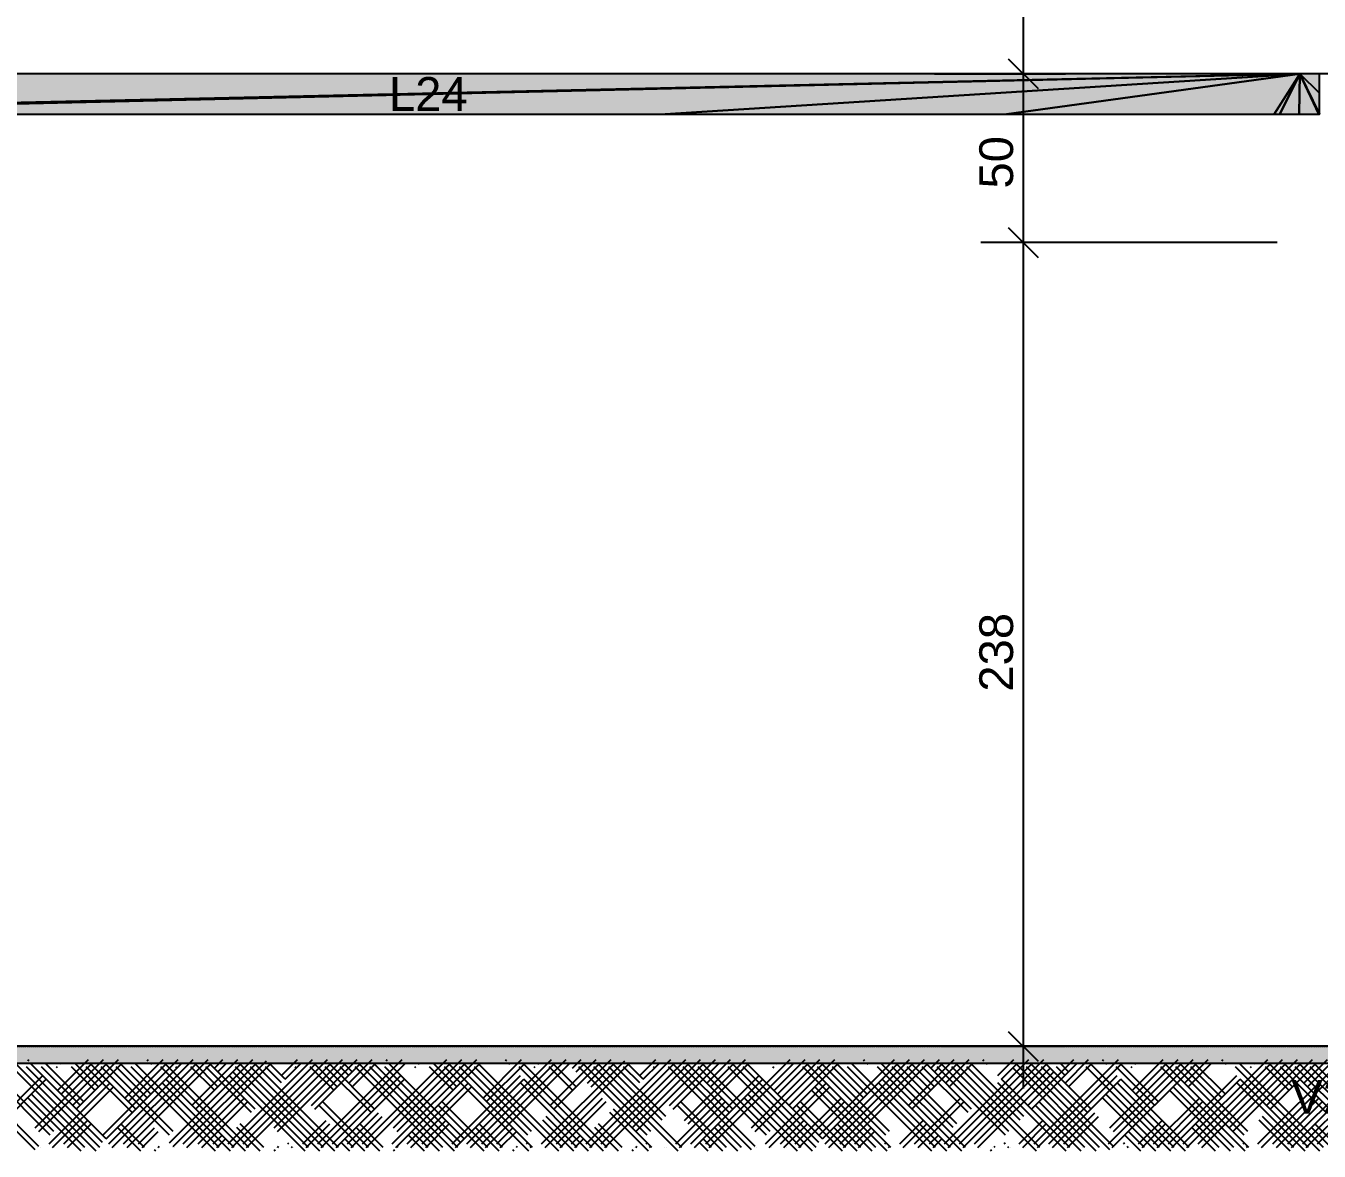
# Model space of a CAD drawing. Extents: x 37185 to 43130, y -8131 to -3926.
# Drawn here: x 39054.6 to 39309.9, y -7661.2 to -7439.1 of the extents above; entities that cross this region are included whole.
import ezdxf

# ---------------------------------------------------------------- set-up
doc = ezdxf.new("R2010")
doc.units = 0
doc.header["$MEASUREMENT"] = 0
doc.linetypes.add('ESTILO_TQS_0002', pattern=[0.4, 0.1, -0.3])
for name, color, linetype in [('36', 253, 'CONTINUOUS'), ('52', 3, 'CONTINUOUS'), ('67', 7, 'CONTINUOUS'), ('74', 2, 'CONTINUOUS'), ('75', 9, 'CONTINUOUS'), ('96', 252, 'CONTINUOUS')]:
    doc.layers.add(name, color=color, linetype=linetype)
doc.styles.add('TQS_ARIAL', font='arial.ttf')

msp = doc.modelspace()

# ---------------------------------------------------------------- linework, layer by layer
at = {"layer": '36', "linetype": 'Continuous'}
for p, q in [((39055.03, -7643.36), (39055.26, -7643.13)), ((39056.5, -7656.62), (39069.99, -7643.13)), ((39060.92, -7649.25), (39067.04, -7643.13)), ((39063.87, -7652.2), (39072.94, -7643.13)), ((39069.76, -7658.09), (39084.72, -7643.13)), ((39071, -7659.8), (39087.67, -7643.13)), ((39073.95, -7659.8), (39090.61, -7643.13)), ((39074.18, -7650.73), (39081.78, -7643.13)), ((39078.6, -7643.36), (39078.83, -7643.13)), ((39083.02, -7659.57), (39099.45, -7643.13)), ((39085.73, -7659.8), (39102.17, -7643.36)), ((39087.44, -7652.2), (39096.51, -7643.13)), ((39091.86, -7644.83), (39093.56, -7643.13)), ((39094.57, -7659.8), (39111.24, -7643.13)), ((39097.52, -7659.8), (39114.18, -7643.13)), ((39103.64, -7656.62), (39117.13, -7643.13)), ((39105.12, -7646.31), (39108.29, -7643.13)), ((39111.01, -7652.2), (39120.08, -7643.13)), ((39112.25, -7659.8), (39128.92, -7643.13)), ((39118.37, -7647.78), (39123.02, -7643.13)), ((39121.09, -7659.8), (39137.76, -7643.13)), ((39125.74, -7643.36), (39125.97, -7643.13)), ((39126.98, -7659.8), (39143.65, -7643.13)), ((39127.21, -7656.62), (39140.7, -7643.13)), ((39141.71, -7659.8), (39158.38, -7643.13)), ((39144.66, -7659.8), (39161.33, -7643.13)), ((39144.89, -7650.73), (39152.49, -7643.13)), ((39149.31, -7643.36), (39149.54, -7643.13)), ((39156.45, -7659.8), (39172.88, -7643.36)), ((39158.15, -7652.2), (39167.22, -7643.13)), ((39162.57, -7644.83), (39164.27, -7643.13)), ((39165.28, -7659.8), (39181.95, -7643.13)), ((39165.51, -7647.78), (39170.16, -7643.13)), ((39168.23, -7659.8), (39184.9, -7643.13)), ((39174.35, -7656.62), (39187.84, -7643.13)), ((39175.83, -7646.31), (39179, -7643.13)), ((39181.72, -7652.2), (39190.79, -7643.13)), ((39184.66, -7655.15), (39196.68, -7643.13)), ((39188.85, -7659.8), (39205.52, -7643.13)), ((39189.08, -7647.78), (39193.73, -7643.13)), ((39197.92, -7656.62), (39211.41, -7643.13)), ((39202.34, -7649.25), (39208.47, -7643.13)), ((39205.29, -7652.2), (39214.36, -7643.13)), ((39211.18, -7658.09), (39226.14, -7643.13)), ((39212.42, -7659.8), (39229.09, -7643.13)), ((39215.37, -7659.8), (39232.04, -7643.13)), ((39220.02, -7643.36), (39220.25, -7643.13)), ((39228.86, -7652.2), (39237.93, -7643.13)), ((39233.28, -7644.83), (39234.98, -7643.13)), ((39235.99, -7659.8), (39252.66, -7643.13)), ((39236.22, -7647.78), (39240.87, -7643.13)), ((39238.94, -7659.8), (39255.61, -7643.13)), ((39243.59, -7643.36), (39243.82, -7643.13)), ((39246.54, -7646.31), (39249.71, -7643.13)), ((39252.43, -7652.2), (39261.5, -7643.13)), ((39253.67, -7659.8), (39270.34, -7643.13)), ((39259.8, -7647.78), (39264.45, -7643.13)), ((39267.16, -7643.36), (39267.39, -7643.13)), ((39268.4, -7659.8), (39285.07, -7643.13)), ((39268.63, -7656.62), (39282.12, -7643.13)), ((39273.05, -7649.25), (39279.18, -7643.13)), ((39283.14, -7659.8), (39299.8, -7643.13)), ((39283.37, -7647.78), (39288.02, -7643.13)), ((39286.08, -7659.8), (39302.75, -7643.13)), ((39290.73, -7643.36), (39290.96, -7643.13)), ((39292.2, -7656.62), (39305.69, -7643.13)), ((39297.87, -7659.8), (39314.3, -7643.36)), ((39299.57, -7652.2), (39308.64, -7643.13)), ((39306.71, -7659.8), (39323.37, -7643.13)), ((39306.94, -7647.78), (39311.59, -7643.13)), ((39309.65, -7659.8), (39326.32, -7643.13)), ((39056.5, -7660.98), (39040.07, -7644.54)), ((39057.21, -7660.27), (39040.77, -7643.84)), ((39044.49, -7659.8), (39057.97, -7646.31)), ((39059.45, -7658.03), (39045.96, -7644.54)), ((39060.16, -7657.33), (39046.67, -7643.84)), ((39068.52, -7661.21), (39051.85, -7644.54)), ((39069.22, -7660.5), (39052.56, -7643.84)), ((39069.76, -7659.51), (39054.8, -7644.54)), ((39070.47, -7658.8), (39055.51, -7643.84)), ((39055.74, -7644.07), (39055.97, -7643.84)), ((39057.21, -7657.33), (39070.7, -7643.84)), ((39065.34, -7652.14), (39057.74, -7644.54)), ((39066.05, -7651.43), (39058.45, -7643.84)), ((39060.92, -7644.78), (39060.69, -7644.54)), ((39061.63, -7644.07), (39061.4, -7643.84)), ((39061.63, -7649.96), (39067.75, -7643.84)), ((39068.29, -7649.19), (39063.64, -7644.54)), ((39068.99, -7648.49), (39064.34, -7643.84)), ((39064.57, -7652.91), (39073.64, -7643.84)), ((39075.65, -7653.61), (39066.58, -7644.54)), ((39076.36, -7652.91), (39067.29, -7643.84)), ((39083.02, -7658.03), (39069.53, -7644.54)), ((39083.73, -7657.33), (39070.24, -7643.84)), ((39070.47, -7658.8), (39085.43, -7643.84)), ((39071.71, -7660.5), (39088.38, -7643.84)), ((39078.6, -7650.67), (39072.48, -7644.54)), ((39079.31, -7649.96), (39073.18, -7643.84)), ((39074.66, -7660.5), (39091.32, -7643.84)), ((39074.89, -7651.43), (39082.48, -7643.84)), ((39092.09, -7661.21), (39075.42, -7644.54)), ((39092.79, -7660.5), (39076.13, -7643.84)), ((39079.31, -7644.07), (39079.54, -7643.84)), ((39097.98, -7661.21), (39081.31, -7644.54)), ((39098.69, -7660.5), (39082.02, -7643.84)), ((39083.73, -7660.27), (39100.16, -7643.84)), ((39084.49, -7644.78), (39084.26, -7644.54)), ((39085.2, -7644.07), (39084.97, -7643.84)), ((39086.44, -7660.5), (39102.88, -7644.07)), ((39091.86, -7649.19), (39087.21, -7644.54)), ((39092.56, -7648.49), (39087.91, -7643.84)), ((39088.14, -7652.91), (39097.21, -7643.84)), ((39099.22, -7653.61), (39090.15, -7644.54)), ((39099.93, -7652.91), (39090.86, -7643.84)), ((39092.56, -7645.54), (39094.27, -7643.84)), ((39109.77, -7661.21), (39094.8, -7646.25)), ((39095.28, -7660.5), (39111.95, -7643.84)), ((39110.47, -7660.5), (39095.51, -7645.54)), ((39112.71, -7661.21), (39096.05, -7644.54)), ((39113.42, -7660.5), (39096.75, -7643.84)), ((39098.23, -7660.5), (39114.89, -7643.84)), ((39115.66, -7661.21), (39098.99, -7644.54)), ((39116.36, -7660.5), (39099.7, -7643.84)), ((39105.12, -7647.72), (39101.94, -7644.54)), ((39105.82, -7647.01), (39102.65, -7643.84)), ((39104.35, -7657.33), (39117.84, -7643.84)), ((39105.82, -7647.01), (39109, -7643.84)), ((39108.06, -7644.78), (39107.83, -7644.54)), ((39108.77, -7644.07), (39108.54, -7643.84)), ((39115.43, -7649.19), (39110.78, -7644.54)), ((39116.13, -7648.49), (39111.48, -7643.84)), ((39111.72, -7652.91), (39120.78, -7643.84)), ((39112.96, -7660.5), (39129.62, -7643.84)), ((39122.79, -7653.61), (39113.72, -7644.54)), ((39123.5, -7652.91), (39114.43, -7643.84)), ((39115.2, -7659.8), (39128.69, -7646.31)), ((39118.37, -7646.25), (39116.67, -7644.54)), ((39119.08, -7645.54), (39117.38, -7643.84)), ((39119.08, -7648.49), (39123.73, -7643.84)), ((39136.28, -7661.21), (39119.62, -7644.54)), ((39136.99, -7660.5), (39120.32, -7643.84)), ((39121.8, -7660.5), (39138.46, -7643.84)), ((39139.23, -7661.21), (39122.56, -7644.54)), ((39139.93, -7660.5), (39123.27, -7643.84)), ((39140.47, -7659.51), (39125.51, -7644.54)), ((39141.18, -7658.8), (39126.22, -7643.84)), ((39126.45, -7644.07), (39126.68, -7643.84)), ((39127.69, -7660.5), (39144.35, -7643.84)), ((39127.92, -7657.33), (39141.41, -7643.84)), ((39131.63, -7644.78), (39131.4, -7644.54)), ((39132.34, -7644.07), (39132.11, -7643.84)), ((39139, -7649.19), (39134.35, -7644.54)), ((39139.7, -7648.49), (39135.05, -7643.84)), ((39153.96, -7661.21), (39137.29, -7644.54)), ((39154.67, -7660.5), (39138, -7643.84)), ((39138.77, -7659.8), (39152.26, -7646.31)), ((39153.73, -7658.03), (39140.24, -7644.54)), ((39154.44, -7657.33), (39140.95, -7643.84)), ((39142.42, -7660.5), (39159.09, -7643.84)), ((39159.85, -7661.21), (39143.19, -7644.54)), ((39160.56, -7660.5), (39143.89, -7643.84)), ((39145.37, -7660.5), (39162.03, -7643.84)), ((39145.6, -7651.43), (39153.19, -7643.84)), ((39150.02, -7644.07), (39150.25, -7643.84)), ((39168.69, -7661.21), (39152.03, -7644.54)), ((39169.4, -7660.5), (39152.73, -7643.84)), ((39155.2, -7644.78), (39154.97, -7644.54)), ((39155.91, -7644.07), (39155.68, -7643.84)), ((39157.15, -7660.5), (39173.59, -7644.07)), ((39162.57, -7649.19), (39157.92, -7644.54)), ((39163.27, -7648.49), (39158.62, -7643.84)), ((39158.86, -7652.91), (39167.92, -7643.84)), ((39163.27, -7645.54), (39164.98, -7643.84)), ((39177.3, -7658.03), (39163.81, -7644.54)), ((39178.01, -7657.33), (39164.52, -7643.84)), ((39165.99, -7660.5), (39182.66, -7643.84)), ((39166.22, -7648.49), (39170.87, -7643.84)), ((39183.42, -7661.21), (39166.76, -7644.54)), ((39184.13, -7660.5), (39167.46, -7643.84)), ((39168.94, -7660.5), (39185.6, -7643.84)), ((39180.25, -7655.09), (39169.7, -7644.54)), ((39180.95, -7654.38), (39170.41, -7643.84)), ((39175.83, -7647.72), (39172.65, -7644.54)), ((39176.53, -7647.01), (39173.36, -7643.84)), ((39175.06, -7657.33), (39188.55, -7643.84)), ((39176.53, -7647.01), (39179.71, -7643.84)), ((39178.77, -7644.78), (39178.54, -7644.54)), ((39179.48, -7644.07), (39179.25, -7643.84)), ((39197.92, -7660.98), (39181.49, -7644.54)), ((39198.63, -7660.27), (39182.2, -7643.84)), ((39182.43, -7652.91), (39191.5, -7643.84)), ((39193.5, -7653.61), (39184.43, -7644.54)), ((39194.21, -7652.91), (39185.14, -7643.84)), ((39185.37, -7655.85), (39197.39, -7643.84)), ((39185.91, -7659.8), (39199.4, -7646.31)), ((39200.87, -7658.03), (39187.38, -7644.54)), ((39201.58, -7657.33), (39188.09, -7643.84)), ((39189.56, -7660.5), (39206.23, -7643.84)), ((39189.79, -7648.49), (39194.44, -7643.84)), ((39209.94, -7661.21), (39193.27, -7644.54)), ((39210.65, -7660.5), (39193.98, -7643.84)), ((39211.18, -7659.51), (39196.22, -7644.54)), ((39211.89, -7658.8), (39196.93, -7643.84)), ((39198.63, -7657.33), (39212.12, -7643.84)), ((39202.34, -7644.78), (39202.11, -7644.54)), ((39203.05, -7644.07), (39202.82, -7643.84)), ((39203.05, -7649.96), (39209.17, -7643.84)), ((39206, -7652.91), (39215.07, -7643.84)), ((39224.67, -7661.21), (39208, -7644.54)), ((39225.38, -7660.5), (39208.71, -7643.84)), ((39224.44, -7658.03), (39210.95, -7644.54)), ((39225.15, -7657.33), (39211.66, -7643.84)), ((39211.89, -7658.8), (39226.85, -7643.84)), ((39213.13, -7660.5), (39229.8, -7643.84)), ((39220.02, -7650.67), (39213.9, -7644.54)), ((39220.73, -7649.96), (39214.6, -7643.84)), ((39216.08, -7660.5), (39232.74, -7643.84)), ((39233.51, -7661.21), (39216.84, -7644.54)), ((39234.22, -7660.5), (39217.55, -7643.84)), ((39220.73, -7644.07), (39220.96, -7643.84)), ((39239.4, -7661.21), (39222.74, -7644.54)), ((39240.11, -7660.5), (39223.44, -7643.84)), ((39237.7, -7656.56), (39225.68, -7644.54)), ((39238.41, -7655.85), (39226.39, -7643.84)), ((39233.28, -7649.19), (39228.63, -7644.54)), ((39233.99, -7648.49), (39229.34, -7643.84)), ((39229.57, -7652.91), (39238.64, -7643.84)), ((39240.64, -7653.61), (39231.57, -7644.54)), ((39241.35, -7652.91), (39232.28, -7643.84)), ((39233.99, -7645.54), (39235.69, -7643.84)), ((39248.01, -7658.03), (39234.52, -7644.54)), ((39248.72, -7657.33), (39235.23, -7643.84)), ((39236.7, -7660.5), (39253.37, -7643.84)), ((39236.93, -7648.49), (39241.58, -7643.84)), ((39254.13, -7661.21), (39237.47, -7644.54)), ((39254.84, -7660.5), (39238.17, -7643.84)), ((39239.65, -7660.5), (39256.31, -7643.84)), ((39250.96, -7655.09), (39240.41, -7644.54)), ((39251.66, -7654.38), (39241.12, -7643.84)), ((39241.89, -7659.8), (39256.85, -7644.83)), ((39242.59, -7660.5), (39257.56, -7645.54)), ((39244.3, -7644.07), (39244.53, -7643.84)), ((39247.24, -7647.01), (39250.42, -7643.84)), ((39265.92, -7661.21), (39249.48, -7644.78)), ((39266.62, -7660.5), (39250.19, -7644.07)), ((39268.63, -7660.98), (39252.2, -7644.54)), ((39269.34, -7660.27), (39252.91, -7643.84)), ((39253.14, -7652.91), (39262.21, -7643.84)), ((39254.38, -7660.5), (39271.04, -7643.84)), ((39264.21, -7653.61), (39255.15, -7644.54)), ((39264.92, -7652.91), (39255.85, -7643.84)), ((39256.62, -7659.8), (39270.11, -7646.31)), ((39259.8, -7646.25), (39258.09, -7644.54)), ((39260.5, -7645.54), (39258.8, -7643.84)), ((39260.5, -7648.49), (39265.15, -7643.84)), ((39280.65, -7661.21), (39263.98, -7644.54)), ((39281.36, -7660.5), (39264.69, -7643.84)), ((39267.87, -7644.07), (39268.1, -7643.84)), ((39269.11, -7660.5), (39285.78, -7643.84)), ((39269.34, -7657.33), (39282.83, -7643.84)), ((39277.47, -7652.14), (39269.88, -7644.54)), ((39278.18, -7651.43), (39270.58, -7643.84)), ((39273.05, -7644.78), (39272.82, -7644.54)), ((39273.76, -7644.07), (39273.53, -7643.84)), ((39273.76, -7649.96), (39279.88, -7643.84)), ((39295.38, -7661.21), (39278.72, -7644.54)), ((39296.09, -7660.5), (39279.42, -7643.84)), ((39280.19, -7659.8), (39293.68, -7646.31)), ((39295.15, -7658.03), (39281.66, -7644.54)), ((39295.86, -7657.33), (39282.37, -7643.84)), ((39283.84, -7660.5), (39300.51, -7643.84)), ((39284.07, -7648.49), (39288.72, -7643.84)), ((39290.73, -7650.67), (39284.61, -7644.54)), ((39291.44, -7649.96), (39285.31, -7643.84)), ((39286.79, -7660.5), (39303.45, -7643.84)), ((39291.44, -7644.07), (39291.67, -7643.84)), ((39292.91, -7657.33), (39306.4, -7643.84)), ((39310.11, -7661.21), (39293.45, -7644.54)), ((39310.82, -7660.5), (39294.15, -7643.84)), ((39296.62, -7644.78), (39296.39, -7644.54)), ((39297.33, -7644.07), (39297.1, -7643.84)), ((39298.57, -7660.5), (39315.01, -7644.07)), ((39303.99, -7649.19), (39299.34, -7644.54)), ((39304.7, -7648.49), (39300.05, -7643.84)), ((39300.28, -7652.91), (39309.35, -7643.84)), ((39311.35, -7653.61), (39302.29, -7644.54)), ((39312.06, -7652.91), (39302.99, -7643.84)), ((39303.76, -7659.8), (39317.25, -7646.31)), ((39318.72, -7658.03), (39305.23, -7644.54)), ((39319.43, -7657.33), (39305.94, -7643.84)), ((39307.41, -7660.5), (39324.08, -7643.84)), ((39307.64, -7648.49), (39312.29, -7643.84)), ((39324.84, -7661.21), (39308.18, -7644.54)), ((39325.55, -7660.5), (39308.89, -7643.84)), ((39045.19, -7660.5), (39058.68, -7647.01)), ((39059.22, -7659.8), (39071.23, -7647.78)), ((39059.92, -7660.5), (39071.94, -7648.49)), ((39095.03, -7661.21), (39081.55, -7647.72)), ((39095.74, -7660.5), (39082.25, -7647.01)), ((39115.9, -7660.5), (39129.39, -7647.01)), ((39129.93, -7659.8), (39141.94, -7647.78)), ((39130.64, -7660.5), (39142.65, -7648.49)), ((39139.47, -7660.5), (39152.96, -7647.01)), ((39165.74, -7661.21), (39152.26, -7647.72)), ((39166.45, -7660.5), (39152.96, -7647.01)), ((39186.62, -7660.5), (39200.1, -7647.01)), ((39200.64, -7659.8), (39212.65, -7647.78)), ((39201.35, -7660.5), (39213.36, -7648.49)), ((39222.43, -7660.5), (39210.42, -7648.49)), ((39236.45, -7661.21), (39222.97, -7647.72)), ((39237.16, -7660.5), (39223.67, -7647.01)), ((39260.02, -7661.21), (39246.54, -7647.72)), ((39260.73, -7660.5), (39247.24, -7647.01)), ((39257.33, -7660.5), (39270.81, -7647.01)), ((39283.6, -7661.21), (39270.11, -7647.72)), ((39284.3, -7660.5), (39270.81, -7647.01)), ((39280.9, -7660.5), (39294.38, -7647.01)), ((39293.14, -7660.5), (39281.13, -7648.49)), ((39307.17, -7661.21), (39293.68, -7647.72)), ((39307.87, -7660.5), (39294.38, -7647.01)), ((39304.47, -7660.5), (39317.95, -7647.01)), ((39065.57, -7661.21), (39055.03, -7650.67)), ((39066.28, -7660.5), (39055.74, -7649.96)), ((39088.68, -7659.8), (39097.75, -7650.73)), ((39089.39, -7660.5), (39098.46, -7651.43)), ((39122.26, -7660.5), (39113.19, -7651.43)), ((39145.83, -7660.5), (39136.76, -7651.43)), ((39159.39, -7659.8), (39168.46, -7650.73)), ((39160.1, -7660.5), (39169.17, -7651.43)), ((39182.96, -7659.8), (39192.03, -7650.73)), ((39183.67, -7660.5), (39192.74, -7651.43)), ((39192.97, -7660.5), (39183.9, -7651.43)), ((39206.99, -7661.21), (39196.45, -7650.67)), ((39207.7, -7660.5), (39197.16, -7649.96)), ((39206.53, -7659.8), (39215.6, -7650.73)), ((39207.24, -7660.5), (39216.31, -7651.43)), ((39216.54, -7660.5), (39207.47, -7651.43)), ((39221.72, -7661.21), (39209.71, -7649.19)), ((39230.1, -7659.8), (39239.17, -7650.73)), ((39230.81, -7660.5), (39239.88, -7651.43)), ((39263.68, -7660.5), (39254.61, -7651.43)), ((39277.7, -7661.21), (39267.16, -7650.67)), ((39278.41, -7660.5), (39267.87, -7649.96)), ((39277.24, -7659.8), (39286.31, -7650.73)), ((39277.95, -7660.5), (39287.02, -7651.43)), ((39292.43, -7661.21), (39280.42, -7649.19)), ((39300.81, -7659.8), (39309.88, -7650.73)), ((39301.52, -7660.5), (39310.59, -7651.43)), ((39121.55, -7661.21), (39112.48, -7652.14)), ((39118.14, -7659.8), (39124.27, -7653.67)), ((39145.12, -7661.21), (39136.05, -7652.14)), ((39177.53, -7661.21), (39169.93, -7653.61)), ((39178.24, -7660.5), (39170.64, -7652.91)), ((39192.26, -7661.21), (39183.19, -7652.14)), ((39215.83, -7661.21), (39206.76, -7652.14)), ((39262.97, -7661.21), (39253.9, -7652.14)), ((39259.57, -7659.8), (39265.69, -7653.67)), ((39062.16, -7659.8), (39066.81, -7655.15)), ((39062.87, -7660.5), (39067.52, -7655.85)), ((39077.36, -7661.21), (39072.71, -7656.56)), ((39078.06, -7660.5), (39073.41, -7655.85)), ((39100.93, -7661.21), (39096.28, -7656.56)), ((39101.63, -7660.5), (39096.98, -7655.85)), ((39109.3, -7659.8), (39113.95, -7655.15)), ((39110.01, -7660.5), (39114.66, -7655.85)), ((39118.85, -7660.5), (39124.97, -7654.38)), ((39124.5, -7661.21), (39119.85, -7656.56)), ((39125.2, -7660.5), (39120.55, -7655.85)), ((39132.87, -7659.8), (39137.52, -7655.15)), ((39133.58, -7660.5), (39138.23, -7655.85)), ((39148.07, -7661.21), (39143.42, -7656.56)), ((39148.77, -7660.5), (39144.12, -7655.85)), ((39162.8, -7661.21), (39156.68, -7655.09)), ((39163.51, -7660.5), (39157.38, -7654.38)), ((39171.64, -7661.21), (39166.99, -7656.56)), ((39172.34, -7660.5), (39167.69, -7655.85)), ((39195.21, -7661.21), (39190.56, -7656.56)), ((39195.91, -7660.5), (39191.26, -7655.85)), ((39203.59, -7659.8), (39208.24, -7655.15)), ((39204.29, -7660.5), (39208.94, -7655.85)), ((39218.78, -7661.21), (39214.13, -7656.56)), ((39219.48, -7660.5), (39214.83, -7655.85)), ((39227.16, -7659.8), (39231.81, -7655.15)), ((39227.86, -7660.5), (39232.51, -7655.85)), ((39250.73, -7659.8), (39255.38, -7655.15)), ((39251.43, -7660.5), (39256.08, -7655.85)), ((39260.27, -7660.5), (39266.39, -7654.38)), ((39274.3, -7659.8), (39278.95, -7655.15)), ((39275, -7660.5), (39279.65, -7655.85)), ((39289.49, -7661.21), (39284.84, -7656.56)), ((39290.19, -7660.5), (39285.55, -7655.85)), ((39304.22, -7661.21), (39298.1, -7655.09)), ((39304.93, -7660.5), (39298.8, -7654.38)), ((39313.06, -7661.21), (39308.41, -7656.56)), ((39313.76, -7660.5), (39309.12, -7655.85)), ((39076.9, -7659.8), (39080.07, -7656.62)), ((39077.6, -7660.5), (39080.78, -7657.33)), ((39091.63, -7659.8), (39093.33, -7658.09)), ((39092.33, -7660.5), (39094.04, -7658.8)), ((39119.31, -7660.5), (39117.61, -7658.8)), ((39133.34, -7661.21), (39130.16, -7658.03)), ((39134.04, -7660.5), (39130.87, -7657.33)), ((39147.61, -7659.8), (39150.78, -7656.62)), ((39148.31, -7660.5), (39151.49, -7657.33)), ((39162.34, -7659.8), (39164.04, -7658.09)), ((39163.04, -7660.5), (39164.75, -7658.8)), ((39190.02, -7660.5), (39188.32, -7658.8)), ((39218.32, -7659.8), (39221.49, -7656.62)), ((39219.02, -7660.5), (39222.2, -7657.33)), ((39233.05, -7659.8), (39234.75, -7658.09)), ((39233.76, -7660.5), (39235.46, -7658.8)), ((39274.76, -7661.21), (39271.58, -7658.03)), ((39275.46, -7660.5), (39272.29, -7657.33)), ((39056.98, -7660.5), (39056.98, -7660.5)), ((39056.98, -7660.5), (39056.98, -7660.5)), ((39057.44, -7660.5), (39057.44, -7660.5)), ((39057.44, -7660.5), (39057.44, -7660.5)), ((39060.39, -7660.5), (39060.39, -7660.5)), ((39060.39, -7660.5), (39060.39, -7660.5)), ((39063.33, -7660.5), (39063.33, -7660.5)), ((39063.33, -7660.5), (39063.33, -7660.5)), ((39065.82, -7660.5), (39065.82, -7660.5)), ((39065.82, -7660.5), (39065.82, -7660.5)), ((39068.76, -7660.5), (39068.76, -7660.5)), ((39068.76, -7660.5), (39068.76, -7660.5)), ((39072.17, -7660.5), (39072.17, -7660.5)), ((39072.17, -7660.5), (39072.17, -7660.5)), ((39075.12, -7660.5), (39075.12, -7660.5)), ((39075.12, -7660.5), (39075.12, -7660.5)), ((39080.3, -7661.21), (39080.07, -7660.98)), ((39080.55, -7660.5), (39080.55, -7660.5)), ((39080.55, -7660.5), (39080.55, -7660.5)), ((39081.01, -7660.5), (39080.78, -7660.27)), ((39083.5, -7660.5), (39083.5, -7660.5)), ((39083.5, -7660.5), (39083.5, -7660.5)), ((39083.96, -7660.5), (39083.96, -7660.5)), ((39083.96, -7660.5), (39083.96, -7660.5)), ((39086.9, -7660.5), (39086.9, -7660.5)), ((39086.9, -7660.5), (39086.9, -7660.5)), ((39089.85, -7660.5), (39089.85, -7660.5)), ((39089.85, -7660.5), (39089.85, -7660.5)), ((39101.17, -7660.5), (39101.17, -7660.5)), ((39101.17, -7660.5), (39101.17, -7660.5)), ((39103.87, -7661.21), (39103.64, -7660.98)), ((39104.12, -7660.5), (39104.12, -7660.5)), ((39104.12, -7660.5), (39104.12, -7660.5)), ((39104.58, -7660.5), (39104.35, -7660.27)), ((39106.36, -7659.8), (39106.59, -7659.57)), ((39107.07, -7660.5), (39107.3, -7660.27)), ((39107.53, -7660.5), (39107.53, -7660.5)), ((39107.53, -7660.5), (39107.53, -7660.5)), ((39118.6, -7661.21), (39116.9, -7659.51)), ((39124.74, -7660.5), (39124.74, -7660.5)), ((39124.74, -7660.5), (39124.74, -7660.5)), ((39127.44, -7661.21), (39127.21, -7660.98)), ((39128.15, -7660.5), (39127.92, -7660.27)), ((39131.1, -7660.5), (39131.1, -7660.5)), ((39131.1, -7660.5), (39131.1, -7660.5)), ((39136.53, -7660.5), (39136.53, -7660.5)), ((39136.53, -7660.5), (39136.53, -7660.5)), ((39142.88, -7660.5), (39142.88, -7660.5)), ((39142.88, -7660.5), (39142.88, -7660.5)), ((39151.01, -7661.21), (39150.78, -7660.98)), ((39151.26, -7660.5), (39151.26, -7660.5)), ((39151.26, -7660.5), (39151.26, -7660.5)), ((39151.72, -7660.5), (39151.49, -7660.27)), ((39153.5, -7659.8), (39153.73, -7659.57)), ((39154.21, -7660.5), (39154.44, -7660.27)), ((39157.61, -7660.5), (39157.61, -7660.5)), ((39157.61, -7660.5), (39157.61, -7660.5)), ((39171.88, -7660.5), (39171.88, -7660.5)), ((39171.88, -7660.5), (39171.88, -7660.5)), ((39174.58, -7661.21), (39174.35, -7660.98)), ((39174.83, -7660.5), (39174.83, -7660.5)), ((39174.83, -7660.5), (39174.83, -7660.5)), ((39175.29, -7660.5), (39175.06, -7660.27)), ((39177.07, -7659.8), (39177.3, -7659.57)), ((39177.78, -7660.5), (39178.01, -7660.27)), ((39180.72, -7660.5), (39180.72, -7660.5)), ((39180.72, -7660.5), (39180.72, -7660.5)), ((39181.18, -7660.5), (39181.18, -7660.5)), ((39181.18, -7660.5), (39181.18, -7660.5)), ((39187.08, -7660.5), (39187.08, -7660.5)), ((39187.08, -7660.5), (39187.08, -7660.5)), ((39189.31, -7661.21), (39187.61, -7659.51)), ((39192.51, -7660.5), (39192.51, -7660.5)), ((39192.51, -7660.5), (39192.51, -7660.5)), ((39195.45, -7660.5), (39195.45, -7660.5)), ((39195.45, -7660.5), (39195.45, -7660.5)), ((39198.4, -7660.5), (39198.4, -7660.5)), ((39198.4, -7660.5), (39198.4, -7660.5)), ((39198.86, -7660.5), (39198.86, -7660.5)), ((39198.86, -7660.5), (39198.86, -7660.5)), ((39201.81, -7660.5), (39201.81, -7660.5)), ((39201.81, -7660.5), (39201.81, -7660.5)), ((39204.75, -7660.5), (39204.75, -7660.5)), ((39204.75, -7660.5), (39204.75, -7660.5)), ((39210.19, -7660.5), (39210.19, -7660.5)), ((39210.19, -7660.5), (39210.19, -7660.5)), ((39213.59, -7660.5), (39213.59, -7660.5)), ((39213.59, -7660.5), (39213.59, -7660.5)), ((39221.97, -7660.5), (39221.97, -7660.5)), ((39221.97, -7660.5), (39221.97, -7660.5)), ((39224.21, -7659.8), (39224.44, -7659.57)), ((39224.92, -7660.5), (39225.15, -7660.27)), ((39228.32, -7660.5), (39228.32, -7660.5)), ((39228.32, -7660.5), (39228.32, -7660.5)), ((39231.27, -7660.5), (39231.27, -7660.5)), ((39231.27, -7660.5), (39231.27, -7660.5)), ((39243.05, -7660.5), (39243.05, -7660.5)), ((39243.05, -7660.5), (39243.05, -7660.5)), ((39245.29, -7661.21), (39245.06, -7660.98)), ((39245.54, -7660.5), (39245.54, -7660.5)), ((39245.54, -7660.5), (39245.54, -7660.5)), ((39246, -7660.5), (39245.77, -7660.27)), ((39247.78, -7659.8), (39248.01, -7659.57)), ((39248.49, -7660.5), (39248.72, -7660.27)), ((39248.95, -7660.5), (39248.95, -7660.5)), ((39248.95, -7660.5), (39248.95, -7660.5)), ((39251.89, -7660.5), (39251.89, -7660.5)), ((39251.89, -7660.5), (39251.89, -7660.5)), ((39257.79, -7660.5), (39257.79, -7660.5)), ((39257.79, -7660.5), (39257.79, -7660.5)), ((39263.22, -7660.5), (39263.22, -7660.5)), ((39263.22, -7660.5), (39263.22, -7660.5)), ((39266.16, -7660.5), (39266.16, -7660.5)), ((39266.16, -7660.5), (39266.16, -7660.5)), ((39269.57, -7660.5), (39269.57, -7660.5)), ((39269.57, -7660.5), (39269.57, -7660.5)), ((39271.35, -7659.8), (39271.58, -7659.57)), ((39272.06, -7660.5), (39272.29, -7660.27)), ((39272.52, -7660.5), (39272.52, -7660.5)), ((39272.52, -7660.5), (39272.52, -7660.5)), ((39287.25, -7660.5), (39287.25, -7660.5)), ((39287.25, -7660.5), (39287.25, -7660.5)), ((39289.74, -7660.5), (39289.74, -7660.5)), ((39289.74, -7660.5), (39289.74, -7660.5)), ((39292.68, -7660.5), (39292.68, -7660.5)), ((39292.68, -7660.5), (39292.68, -7660.5)), ((39294.92, -7659.8), (39295.15, -7659.57)), ((39295.63, -7660.5), (39295.86, -7660.27)), ((39299.03, -7660.5), (39299.03, -7660.5)), ((39299.03, -7660.5), (39299.03, -7660.5)), ((39301.98, -7660.5), (39301.98, -7660.5)), ((39301.98, -7660.5), (39301.98, -7660.5))]:
    msp.add_line(p, q, dxfattribs=at)
at = {"layer": '52', "linetype": 'Continuous'}
for points in [[(39963.65, -7448.5), (39963.41, -7448.5), (39963.32, -7448.5), (39585.99, -7448.5), (39573.32, -7448.5), (39479.99, -7448.5), (39475.32, -7448.5), (39470.65, -7448.5), (39322.65, -7448.5), (39309.99, -7448.5), (39306.11, -7448.5), (38962.65, -7448.5), (38949.99, -7448.5), (38841.96, -7448.5), (38776.32, -7448.5), (38763.65, -7448.5), (38629.39, -7448.5), (38596.32, -7448.5), (38586.99, -7448.5)], [(38962.65, -7456.5), (38964.91, -7456.5), (38964.96, -7456.5), (38964.99, -7456.5), (39180.86, -7456.5), (39248.26, -7456.5), (39301.09, -7456.5), (39302.18, -7456.5), (39306.03, -7456.5), (39306.04, -7456.5), (39309.91, -7456.5), (39309.99, -7456.5)]]:
    msp.add_lwpolyline(points, dxfattribs=at)
at = {"layer": '67', "linetype": 'ESTILO_TQS_0002'}
msp.add_line((38396.54, -7640.5), (40376.85, -7640.5), dxfattribs=at)
at = {"layer": '75', "linetype": 'Continuous'}
for p, q in [((39251.53, -7281.5), (39251.53, -7456.83)), ((39251.53, -7440.17), (39251.53, -7490.17)), ((39248.58, -7445.55), (39254.47, -7451.45)), ((39248.58, -7445.55), (39254.47, -7451.45)), ((39225.66, -7448.5), (39225.66, -7448.5)), ((39225.66, -7448.5), (39225.66, -7448.5)), ((39233.99, -7448.5), (39259.86, -7448.5)), ((39233.99, -7448.5), (39259.86, -7448.5)), ((39251.53, -7473.5), (39251.53, -7648.84)), ((39248.58, -7478.89), (39254.47, -7484.78)), ((39248.58, -7478.89), (39254.47, -7484.78)), ((39301.65, -7481.83), (39243.19, -7481.83)), ((39301.65, -7481.83), (39243.19, -7481.83)), ((39248.58, -7637.56), (39254.47, -7643.45)), ((39226.98, -7640.5), (39226.98, -7640.5)), ((39235.32, -7640.5), (39259.86, -7640.5))]:
    msp.add_line(p, q, dxfattribs=at)
at = {"layer": '96', "linetype": 'Continuous'}
for points in [[(39306.11, -7448.5), (38962.65, -7448.5), (38962.65, -7456.25), (39306.11, -7448.5)], [(39306.11, -7448.5), (38962.65, -7456.25), (38962.65, -7456.4), (39306.11, -7448.5)], [(39306.11, -7448.5), (38962.65, -7456.4), (38962.65, -7456.5), (39306.11, -7448.5)], [(39306.11, -7448.5), (38962.65, -7456.5), (38964.91, -7456.5), (39306.11, -7448.5)], [(39306.11, -7448.5), (38964.91, -7456.5), (38964.96, -7456.5), (39306.11, -7448.5)], [(39306.11, -7448.5), (38964.96, -7456.5), (38964.99, -7456.5), (39306.11, -7448.5)], [(39306.11, -7448.5), (38964.99, -7456.5), (39180.86, -7456.5), (39306.11, -7448.5)], [(39306.11, -7448.5), (39180.86, -7456.5), (39248.26, -7456.5), (39306.11, -7448.5)], [(39306.11, -7448.5), (39248.26, -7456.5), (39301.09, -7456.5), (39306.11, -7448.5)], [(39306.11, -7448.5), (39301.09, -7456.5), (39302.18, -7456.5), (39306.11, -7448.5)], [(39306.11, -7448.5), (39302.18, -7456.5), (39306.03, -7456.5), (39306.11, -7448.5)], [(39306.11, -7448.5), (39306.03, -7456.5), (39306.04, -7456.5), (39306.11, -7448.5)], [(39306.11, -7448.5), (39306.04, -7456.5), (39309.91, -7456.5), (39306.11, -7448.5)], [(39306.11, -7448.5), (39309.91, -7456.5), (39309.99, -7456.5), (39306.11, -7448.5)], [(39306.11, -7448.5), (39309.99, -7456.5), (39309.99, -7452.33), (39306.11, -7448.5)], [(39306.11, -7448.5), (39309.99, -7452.33), (39309.99, -7448.5), (39306.11, -7448.5)], [(38596.32, -7640.5), (38596.32, -7643.84), (40156.32, -7643.84), (40156.32, -7640.5), (38596.32, -7640.5)]]:
    msp.add_lwpolyline(points, dxfattribs=at)
for points in [[(39306.11, -7448.5), (38962.65, -7448.5), (38962.65, -7456.25)], [(39306.11, -7448.5), (38962.65, -7456.25), (39306.11, -7448.5)], [(39306.11, -7448.5), (38962.65, -7456.25), (38962.65, -7456.4)], [(39306.11, -7448.5), (38962.65, -7456.4), (39306.11, -7448.5)], [(39306.11, -7448.5), (38962.65, -7456.4), (38962.65, -7456.5)], [(39306.11, -7448.5), (38962.65, -7456.5), (39306.11, -7448.5)], [(39306.11, -7448.5), (38962.65, -7456.5), (38964.91, -7456.5)], [(39306.11, -7448.5), (38964.91, -7456.5), (39306.11, -7448.5)], [(39306.11, -7448.5), (38964.91, -7456.5), (38964.91, -7456.5)], [(39306.11, -7448.5), (38964.91, -7456.5), (39306.11, -7448.5)], [(39306.11, -7448.5), (38964.96, -7456.5), (38964.96, -7456.5)], [(39306.11, -7448.5), (38964.96, -7456.5), (39306.11, -7448.5)], [(39306.11, -7448.5), (38964.99, -7456.5), (39180.86, -7456.5)], [(39306.11, -7448.5), (39180.86, -7456.5), (39306.11, -7448.5)], [(39306.11, -7448.5), (39180.86, -7456.5), (39248.26, -7456.5)], [(39306.11, -7448.5), (39248.26, -7456.5), (39306.11, -7448.5)], [(39306.11, -7448.5), (39248.26, -7456.5), (39301.09, -7456.5)], [(39306.11, -7448.5), (39301.09, -7456.5), (39306.11, -7448.5)], [(39306.11, -7448.5), (39301.09, -7456.5), (39302.18, -7456.5)], [(39306.11, -7448.5), (39302.18, -7456.5), (39306.11, -7448.5)], [(39306.11, -7448.5), (39302.18, -7456.5), (39306.03, -7456.5)], [(39306.11, -7448.5), (39306.03, -7456.5), (39306.11, -7448.5)], [(39306.11, -7448.5), (39306.03, -7456.5), (39306.03, -7456.5)], [(39306.11, -7448.5), (39306.03, -7456.5), (39306.11, -7448.5)], [(39306.11, -7448.5), (39306.04, -7456.5), (39309.91, -7456.5)], [(39306.11, -7448.5), (39309.91, -7456.5), (39306.11, -7448.5)], [(39306.11, -7448.5), (39309.91, -7456.5), (39309.99, -7456.5)], [(39306.11, -7448.5), (39309.99, -7456.5), (39306.11, -7448.5)], [(39306.11, -7448.5), (39309.99, -7456.5), (39309.99, -7452.33)], [(39306.11, -7448.5), (39309.99, -7452.33), (39306.11, -7448.5)], [(39306.11, -7448.5), (39309.99, -7452.33), (39309.99, -7448.5)], [(39306.11, -7448.5), (39309.99, -7448.5), (39306.11, -7448.5)], [(38596.32, -7640.5), (38596.32, -7643.84), (40156.32, -7643.84)], [(38596.32, -7640.5), (40156.32, -7643.84), (40156.32, -7640.5)], [(38596.32, -7640.5), (40156.32, -7640.5), (38596.32, -7640.5)]]:
    msp.add_solid(points, dxfattribs=at)

# ---------------------------------------------------------------- texts
at = {"layer": '74', "linetype": 'Continuous', "style": 'TQS_ARIAL'}
for s, p in [('L24', (39126.32, -7455.83)), ('V23', (39304.45, -7653.84))]:
    msp.add_text(s, height=6.667, dxfattribs=at).set_placement(p)
at = {"layer": '75', "linetype": 'Continuous', "style": 'TQS_ARIAL'}
for s, p in [('50', (39249.53, -7471.17)), ('238', (39249.53, -7570.5))]:
    msp.add_text(s, height=6.667, rotation=90, dxfattribs=at).set_placement(p)

doc.saveas('drawing.dxf')
